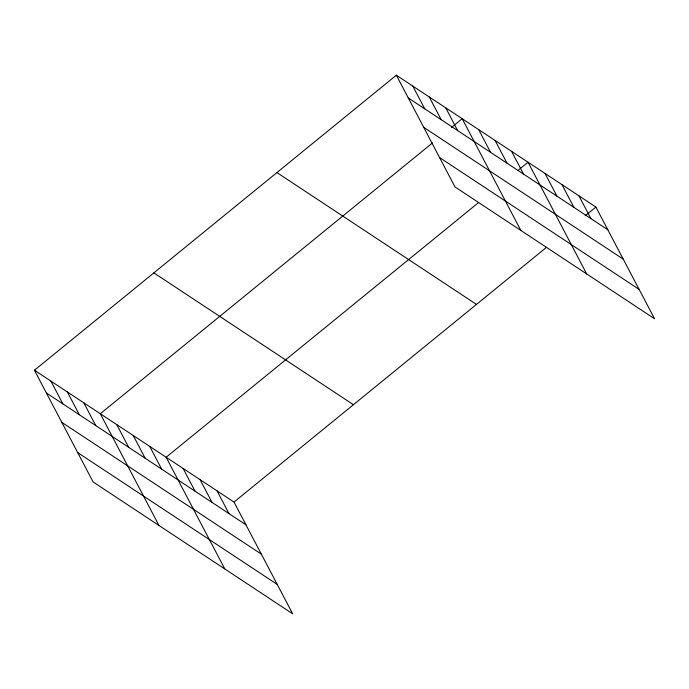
<?xml version="1.0" encoding="UTF-8"?>
<svg xmlns="http://www.w3.org/2000/svg" width="689" height="689" viewBox="0 0 689 689"><rect width="100%" height="100%" fill="white"/><g stroke="black" fill="none" stroke-linecap="round" stroke-linejoin="round"><path stroke-width="1.03" d="M34.45 370.234L234.002 502.066L292.661 613.787L93.11 481.955L34.45 370.234L396.339 75.213L595.89 207.044L654.55 318.766L454.998 186.934L396.339 75.213M432.546 142.89L100.301 413.736L158.961 525.457M451.484 127.448L462.19 118.715L520.85 230.436M478.631 202.506L166.152 457.238L224.812 568.968M518.162 170.278L528.05 162.225L586.701 273.946M234.002 502.066L546.48 247.334M585.185 215.778L595.89 207.044M408.284 97.959L607.836 229.79M423.701 127.319L623.252 259.15M439.582 157.574L639.134 289.406M276.918 172.569L476.469 304.4M153.871 272.878L353.431 404.71M46.396 392.98L245.947 524.811M61.803 422.34L261.364 554.171M77.693 452.595L277.245 584.427M578.932 195.84L590.878 218.585M561.974 184.635L573.911 207.38M545.008 173.43L556.953 196.176M511.582 151.347L523.528 174.093M495.115 140.47L507.061 163.215M478.657 129.592L490.594 152.338M445.731 107.846L457.668 130.591M429.264 96.968L441.21 119.714M412.806 86.091L424.743 108.836M217.044 490.861L228.981 513.606M200.077 479.656L212.023 502.402M183.119 468.451L195.056 491.197M149.694 446.369L161.631 469.114M133.227 435.491L145.172 458.237M116.768 424.613L128.705 447.359M83.843 402.858L95.78 425.604M67.376 391.981L79.321 414.726M50.917 381.112L62.854 403.857"/></g></svg>
